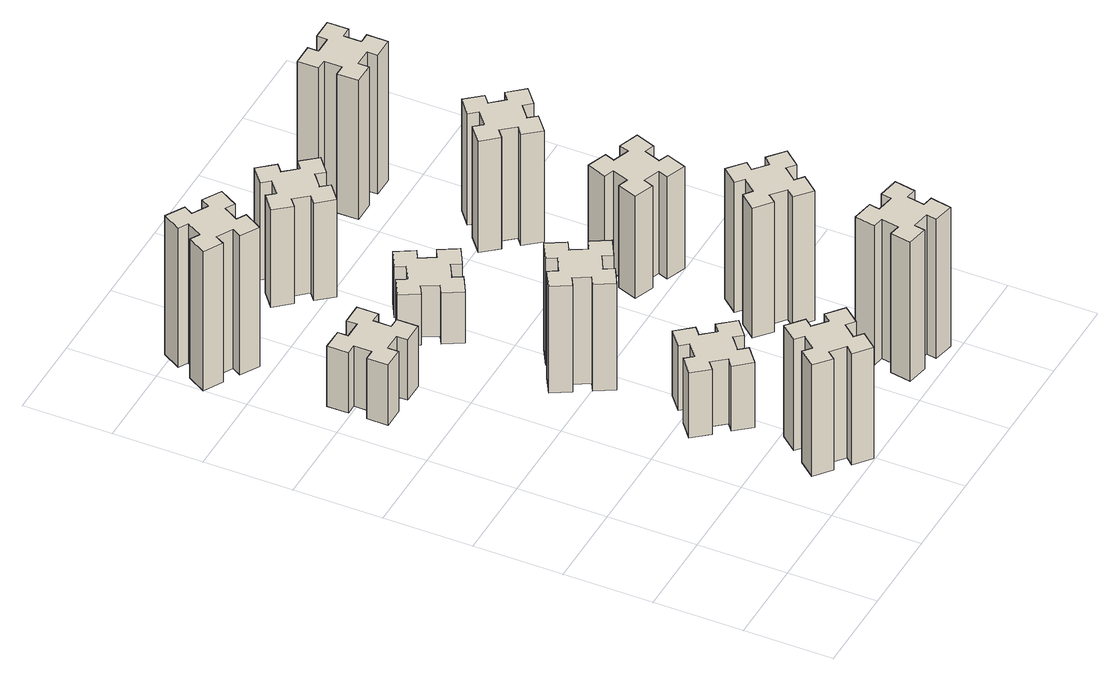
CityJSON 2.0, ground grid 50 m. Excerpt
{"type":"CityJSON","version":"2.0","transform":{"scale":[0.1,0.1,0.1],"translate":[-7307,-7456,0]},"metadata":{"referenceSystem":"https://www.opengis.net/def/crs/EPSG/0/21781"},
"CityObjects":{
"building1":{"type":"Building","attributes":{"class":"1000","function":"1000","usage":"1000","yearOfConstruction":2016,"roofType":"1000","measuredHeight":72,"storeysAboveGround":30,"storeysBelowGround":0},"geometry":[{"type":"Solid","lod":"1","boundaries":[[[[0,1,2,3,4,5,6,7,8,9,10,11,12,13,14,15,16,17,18,19]],[[17,16,20,21]],[[16,15,22,20]],[[15,14,23,22]],[[14,13,24,23]],[[13,12,25,24]],[[12,11,26,25]],[[11,10,27,26]],[[10,9,28,27]],[[9,8,29,28]],[[8,7,30,29]],[[7,6,31,30]],[[6,5,32,31]],[[5,4,33,32]],[[4,3,34,33]],[[3,2,35,34]],[[2,1,36,35]],[[1,0,37,36]],[[0,19,38,37]],[[19,18,39,38]],[[18,17,21,39]],[[24,25,26,27,28,29,30,31,32,33,34,35,36,37,38,39,21,20,22,23]]]]}]},
"building2":{"type":"Building","attributes":{"class":"1000","function":"1000","usage":"1000","yearOfConstruction":2016,"roofType":"1000","measuredHeight":39,"storeysAboveGround":30,"storeysBelowGround":0},"geometry":[{"type":"Solid","lod":"1","boundaries":[[[[40,41,42,43,44,45,46,47,48,49,50,51,52,53,54,55,56,57,58,59]],[[57,56,60,61]],[[56,55,62,60]],[[55,54,63,62]],[[54,53,64,63]],[[53,52,65,64]],[[52,51,66,65]],[[51,50,67,66]],[[50,49,68,67]],[[49,48,69,68]],[[48,47,70,69]],[[47,46,71,70]],[[46,45,72,71]],[[45,44,73,72]],[[44,43,74,73]],[[43,42,75,74]],[[42,41,76,75]],[[41,40,77,76]],[[40,59,78,77]],[[59,58,79,78]],[[58,57,61,79]],[[64,65,66,67,68,69,70,71,72,73,74,75,76,77,78,79,61,60,62,63]]]]}]},
"building3":{"type":"Building","attributes":{"class":"1000","function":"1000","usage":"1000","yearOfConstruction":2016,"roofType":"1000","measuredHeight":90,"storeysAboveGround":30,"storeysBelowGround":0},"geometry":[{"type":"Solid","lod":"1","boundaries":[[[[80,81,82,83,84,85,86,87,88,89,90,91,92,93,94,95,96,97,98,99]],[[97,96,100,101]],[[96,95,102,100]],[[95,94,103,102]],[[94,93,104,103]],[[93,92,105,104]],[[92,91,106,105]],[[91,90,107,106]],[[90,89,108,107]],[[89,88,109,108]],[[88,87,110,109]],[[87,86,111,110]],[[86,85,112,111]],[[85,84,113,112]],[[84,83,114,113]],[[83,82,115,114]],[[82,81,116,115]],[[81,80,117,116]],[[80,99,118,117]],[[99,98,119,118]],[[98,97,101,119]],[[104,105,106,107,108,109,110,111,112,113,114,115,116,117,118,119,101,100,102,103]]]]}]},
"building4":{"type":"Building","attributes":{"class":"1000","function":"1000","usage":"1000","yearOfConstruction":2016,"roofType":"1000","measuredHeight":42,"storeysAboveGround":30,"storeysBelowGround":0},"geometry":[{"type":"Solid","lod":"1","boundaries":[[[[120,121,122,123,124,125,126,127,128,129,130,131,132,133,134,135,136,137,138,139]],[[137,136,140,141]],[[136,135,142,140]],[[135,134,143,142]],[[134,133,144,143]],[[133,132,145,144]],[[132,131,146,145]],[[131,130,147,146]],[[130,129,148,147]],[[129,128,149,148]],[[128,127,150,149]],[[127,126,151,150]],[[126,125,152,151]],[[125,124,153,152]],[[124,123,154,153]],[[123,122,155,154]],[[122,121,156,155]],[[121,120,157,156]],[[120,139,158,157]],[[139,138,159,158]],[[138,137,141,159]],[[144,145,146,147,148,149,150,151,152,153,154,155,156,157,158,159,141,140,142,143]]]]}]},
"building5":{"type":"Building","attributes":{"class":"1000","function":"1000","usage":"1000","yearOfConstruction":2016,"roofType":"1000","measuredHeight":69,"storeysAboveGround":30,"storeysBelowGround":0},"geometry":[{"type":"Solid","lod":"1","boundaries":[[[[160,161,162,163,164,165,166,167,168,169,170,171,172,173,174,175,176,177,178,179]],[[177,176,180,181]],[[176,175,182,180]],[[175,174,183,182]],[[174,173,184,183]],[[173,172,185,184]],[[172,171,186,185]],[[171,170,187,186]],[[170,169,188,187]],[[169,168,189,188]],[[168,167,190,189]],[[167,166,191,190]],[[166,165,192,191]],[[165,164,193,192]],[[164,163,194,193]],[[163,162,195,194]],[[162,161,196,195]],[[161,160,197,196]],[[160,179,198,197]],[[179,178,199,198]],[[178,177,181,199]],[[184,185,186,187,188,189,190,191,192,193,194,195,196,197,198,199,181,180,182,183]]]]}]},
"building6":{"type":"Building","attributes":{"class":"1000","function":"1000","usage":"1000","yearOfConstruction":2016,"roofType":"1000","measuredHeight":33,"storeysAboveGround":30,"storeysBelowGround":0},"geometry":[{"type":"Solid","lod":"1","boundaries":[[[[200,201,202,203,204,205,206,207,208,209,210,211,212,213,214,215,216,217,218,219]],[[217,216,220,221]],[[216,215,222,220]],[[215,214,223,222]],[[214,213,224,223]],[[213,212,225,224]],[[212,211,226,225]],[[211,210,227,226]],[[210,209,228,227]],[[209,208,229,228]],[[208,207,230,229]],[[207,206,231,230]],[[206,205,232,231]],[[205,204,233,232]],[[204,203,234,233]],[[203,202,235,234]],[[202,201,236,235]],[[201,200,237,236]],[[200,219,238,237]],[[219,218,239,238]],[[218,217,221,239]],[[224,225,226,227,228,229,230,231,232,233,234,235,236,237,238,239,221,220,222,223]]]]}]},
"building7":{"type":"Building","attributes":{"class":"1000","function":"1000","usage":"1000","yearOfConstruction":2016,"roofType":"1000","measuredHeight":90,"storeysAboveGround":30,"storeysBelowGround":0},"geometry":[{"type":"Solid","lod":"1","boundaries":[[[[240,241,242,243,244,245,246,247,248,249,250,251,252,253,254,255,256,257,258,259]],[[257,256,260,261]],[[256,255,262,260]],[[255,254,263,262]],[[254,253,264,263]],[[253,252,265,264]],[[252,251,266,265]],[[251,250,267,266]],[[250,249,268,267]],[[249,248,269,268]],[[248,247,270,269]],[[247,246,271,270]],[[246,245,272,271]],[[245,244,273,272]],[[244,243,274,273]],[[243,242,275,274]],[[242,241,276,275]],[[241,240,277,276]],[[240,259,278,277]],[[259,258,279,278]],[[258,257,261,279]],[[264,265,266,267,268,269,270,271,272,273,274,275,276,277,278,279,261,260,262,263]]]]}]},
"building8":{"type":"Building","attributes":{"class":"1000","function":"1000","usage":"1000","yearOfConstruction":2016,"roofType":"1000","measuredHeight":63,"storeysAboveGround":30,"storeysBelowGround":0},"geometry":[{"type":"Solid","lod":"1","boundaries":[[[[280,281,282,283,284,285,286,287,288,289,290,291,292,293,294,295,296,297,298,299]],[[297,296,300,301]],[[296,295,302,300]],[[295,294,303,302]],[[294,293,304,303]],[[293,292,305,304]],[[292,291,306,305]],[[291,290,307,306]],[[290,289,308,307]],[[289,288,309,308]],[[288,287,310,309]],[[287,286,311,310]],[[286,285,312,311]],[[285,284,313,312]],[[284,283,314,313]],[[283,282,315,314]],[[282,281,316,315]],[[281,280,317,316]],[[280,299,318,317]],[[299,298,319,318]],[[298,297,301,319]],[[304,305,306,307,308,309,310,311,312,313,314,315,316,317,318,319,301,300,302,303]]]]}]},
"building9":{"type":"Building","attributes":{"class":"1000","function":"1000","usage":"1000","yearOfConstruction":2016,"roofType":"1000","measuredHeight":84,"storeysAboveGround":30,"storeysBelowGround":0},"geometry":[{"type":"Solid","lod":"1","boundaries":[[[[320,321,322,323,324,325,326,327,328,329,330,331,332,333,334,335,336,337,338,339]],[[337,336,340,341]],[[336,335,342,340]],[[335,334,343,342]],[[334,333,344,343]],[[333,332,345,344]],[[332,331,346,345]],[[331,330,347,346]],[[330,329,348,347]],[[329,328,349,348]],[[328,327,350,349]],[[327,326,351,350]],[[326,325,352,351]],[[325,324,353,352]],[[324,323,354,353]],[[323,322,355,354]],[[322,321,356,355]],[[321,320,357,356]],[[320,339,358,357]],[[339,338,359,358]],[[338,337,341,359]],[[344,345,346,347,348,349,350,351,352,353,354,355,356,357,358,359,341,340,342,343]]]]}]},
"building10":{"type":"Building","attributes":{"class":"1000","function":"1000","usage":"1000","yearOfConstruction":2016,"roofType":"1000","measuredHeight":66,"storeysAboveGround":30,"storeysBelowGround":0},"geometry":[{"type":"Solid","lod":"1","boundaries":[[[[360,361,362,363,364,365,366,367,368,369,370,371,372,373,374,375,376,377,378,379]],[[377,376,380,381]],[[376,375,382,380]],[[375,374,383,382]],[[374,373,384,383]],[[373,372,385,384]],[[372,371,386,385]],[[371,370,387,386]],[[370,369,388,387]],[[369,368,389,388]],[[368,367,390,389]],[[367,366,391,390]],[[366,365,392,391]],[[365,364,393,392]],[[364,363,394,393]],[[363,362,395,394]],[[362,361,396,395]],[[361,360,397,396]],[[360,379,398,397]],[[379,378,399,398]],[[378,377,381,399]],[[384,385,386,387,388,389,390,391,392,393,394,395,396,397,398,399,381,380,382,383]]]]}]},
"building11":{"type":"Building","attributes":{"class":"1000","function":"1000","usage":"1000","yearOfConstruction":2016,"roofType":"1000","measuredHeight":72,"storeysAboveGround":30,"storeysBelowGround":0},"geometry":[{"type":"Solid","lod":"1","boundaries":[[[[400,401,402,403,404,405,406,407,408,409,410,411,412,413,414,415,416,417,418,419]],[[417,416,420,421]],[[416,415,422,420]],[[415,414,423,422]],[[414,413,424,423]],[[413,412,425,424]],[[412,411,426,425]],[[411,410,427,426]],[[410,409,428,427]],[[409,408,429,428]],[[408,407,430,429]],[[407,406,431,430]],[[406,405,432,431]],[[405,404,433,432]],[[404,403,434,433]],[[403,402,435,434]],[[402,401,436,435]],[[401,400,437,436]],[[400,419,438,437]],[[419,418,439,438]],[[418,417,421,439]],[[424,425,426,427,428,429,430,431,432,433,434,435,436,437,438,439,421,420,422,423]]]]}]},
"building12":{"type":"Building","attributes":{"class":"1000","function":"1000","usage":"1000","yearOfConstruction":2016,"roofType":"1000","measuredHeight":90,"storeysAboveGround":30,"storeysBelowGround":0},"geometry":[{"type":"Solid","lod":"1","boundaries":[[[[440,441,442,443,444,445,446,447,448,449,450,451,452,453,454,455,456,457,458,459]],[[457,456,460,461]],[[456,455,462,460]],[[455,454,463,462]],[[454,453,464,463]],[[453,452,465,464]],[[452,451,466,465]],[[451,450,467,466]],[[450,449,468,467]],[[449,448,469,468]],[[448,447,470,469]],[[447,446,471,470]],[[446,445,472,471]],[[445,444,473,472]],[[444,443,474,473]],[[443,442,475,474]],[[442,441,476,475]],[[441,440,477,476]],[[440,459,478,477]],[[459,458,479,478]],[[458,457,461,479]],[[464,465,466,467,468,469,470,471,472,473,474,475,476,477,478,479,461,460,462,463]]]]}]}
},
"vertices":[
[866,193,0],[943,129,0],[904,83,0],[996,6,0],[1073,98,0],[1027,136,0],[1092,213,0],[1138,174,0],[1215,266,0],[1123,343,0],[1084,297,0],[1008,362,0],[1046,408,0],[954,485,0],[877,393,0],[923,354,0],[859,278,0],[813,316,0],[736,224,0],[828,147,0],[859,278,720],[813,316,720],[923,354,720],[877,393,720],[954,485,720],[1046,408,720],[1008,362,720],[1084,297,720],[1123,343,720],[1215,266,720],[1138,174,720],[1092,213,720],[1027,136,720],[1073,98,720],[996,6,720],[904,83,720],[943,129,720],[866,193,720],[828,147,720],[736,224,720],
[445,2415,0],[445,2515,0],[505,2515,0],[505,2635,0],[385,2635,0],[385,2575,0],[285,2575,0],[285,2635,0],[165,2635,0],[165,2515,0],[225,2515,0],[225,2415,0],[165,2415,0],[165,2295,0],[285,2295,0],[285,2355,0],[385,2355,0],[385,2295,0],[505,2295,0],[505,2415,0],[385,2355,390],[385,2295,390],[285,2355,390],[285,2295,390],[165,2295,390],[165,2415,390],[225,2415,390],[225,2515,390],[165,2515,390],[165,2635,390],[285,2635,390],[285,2575,390],[385,2575,390],[385,2635,390],[505,2635,390],[505,2515,390],[445,2515,390],[445,2415,390],[505,2415,390],[505,2295,390],
[334,3376,0],[247,3426,0],[277,3478,0],[173,3538,0],[113,3434,0],[165,3404,0],[115,3317,0],[63,3347,0],[3,3243,0],[107,3183,0],[137,3235,0],[224,3185,0],[194,3133,0],[298,3073,0],[358,3177,0],[306,3207,0],[356,3294,0],[408,3264,0],[468,3368,0],[364,3428,0],[356,3294,900],[408,3264,900],[306,3207,900],[358,3177,900],[298,3073,900],[194,3133,900],[224,3185,900],[137,3235,900],[107,3183,900],[3,3243,900],[63,3347,900],[115,3317,900],[165,3404,900],[113,3434,900],[173,3538,900],[277,3478,900],[247,3426,900],[334,3376,900],[364,3428,900],[468,3368,900],
[943,1002,0],[866,937,0],[828,983,0],[736,906,0],[813,814,0],[859,853,0],[923,776,0],[877,738,0],[954,646,0],[1046,723,0],[1008,769,0],[1084,833,0],[1123,787,0],[1215,864,0],[1138,956,0],[1092,918,0],[1027,994,0],[1073,1033,0],[996,1125,0],[904,1048,0],[1027,994,420],[1073,1033,420],[1092,918,420],[1138,956,420],[1215,864,420],[1123,787,420],[1084,833,420],[1008,769,420],[1046,723,420],[954,646,420],[877,738,420],[923,776,420],[859,853,420],[813,814,420],[736,906,420],[828,983,420],[866,937,420],[943,1002,420],[904,1048,420],[996,1125,420],
[855,1614,0],[905,1527,0],[853,1497,0],[913,1393,0],[1017,1453,0],[987,1505,0],[1074,1555,0],[1104,1503,0],[1208,1563,0],[1148,1667,0],[1096,1637,0],[1046,1724,0],[1098,1754,0],[1038,1858,0],[934,1798,0],[964,1746,0],[877,1696,0],[847,1748,0],[743,1688,0],[803,1584,0],[877,1696,690],[847,1748,690],[964,1746,690],[934,1798,690],[1038,1858,690],[1098,1754,690],[1046,1724,690],[1096,1637,690],[1148,1667,690],[1208,1563,690],[1104,1503,690],[1074,1555,690],[987,1505,690],[1017,1453,690],[913,1393,690],[853,1497,690],[905,1527,690],[855,1614,690],[803,1584,690],[743,1688,690],
[855,2454,0],[905,2367,0],[853,2337,0],[913,2233,0],[1017,2293,0],[987,2345,0],[1074,2395,0],[1104,2343,0],[1208,2403,0],[1148,2507,0],[1096,2477,0],[1046,2564,0],[1098,2594,0],[1038,2698,0],[934,2638,0],[964,2586,0],[877,2536,0],[847,2588,0],[743,2528,0],[803,2424,0],[877,2536,330],[847,2588,330],[964,2586,330],[934,2638,330],[1038,2698,330],[1098,2594,330],[1046,2564,330],[1096,2477,330],[1148,2507,330],[1208,2403,330],[1104,2343,330],[1074,2395,330],[987,2345,330],[1017,2293,330],[913,2233,330],[853,2337,330],[905,2367,330],[855,2454,330],[803,2424,330],[743,2528,330],
[1884,345,0],[1785,362,0],[1796,421,0],[1677,442,0],[1657,324,0],[1716,314,0],[1698,215,0],[1639,226,0],[1618,107,0],[1737,87,0],[1747,146,0],[1845,128,0],[1835,69,0],[1953,48,0],[1974,167,0],[1915,177,0],[1932,275,0],[1991,265,0],[2012,383,0],[1894,404,0],[1932,275,900],[1991,265,900],[1915,177,900],[1974,167,900],[1953,48,900],[1835,69,900],[1845,128,900],[1747,146,900],[1737,87,900],[1618,107,900],[1639,226,900],[1698,215,900],[1716,314,900],[1657,324,900],[1677,442,900],[1796,421,900],[1785,362,900],[1884,345,900],[1894,404,900],[2012,383,900],
[1092,3238,0],[1027,3314,0],[1073,3353,0],[996,3445,0],[904,3368,0],[943,3322,0],[866,3257,0],[828,3303,0],[736,3226,0],[813,3134,0],[859,3173,0],[923,3096,0],[877,3058,0],[954,2966,0],[1046,3043,0],[1008,3089,0],[1084,3153,0],[1123,3107,0],[1215,3184,0],[1138,3276,0],[1084,3153,630],[1123,3107,630],[1008,3089,630],[1046,3043,630],[954,2966,630],[877,3058,630],[923,3096,630],[859,3173,630],[813,3134,630],[736,3226,630],[828,3303,630],[866,3257,630],[943,3322,630],[904,3368,630],[996,3445,630],[1073,3353,630],[1027,3314,630],[1092,3238,630],[1138,3276,630],[1215,3184,630],
[1867,876,0],[1932,953,0],[1978,914,0],[2055,1006,0],[1963,1083,0],[1924,1037,0],[1848,1102,0],[1886,1148,0],[1794,1225,0],[1717,1133,0],[1763,1094,0],[1699,1018,0],[1653,1056,0],[1576,964,0],[1668,887,0],[1706,933,0],[1783,869,0],[1744,823,0],[1836,746,0],[1913,838,0],[1783,869,840],[1744,823,840],[1706,933,840],[1668,887,840],[1576,964,840],[1653,1056,840],[1699,1018,840],[1763,1094,840],[1717,1133,840],[1794,1225,840],[1886,1148,840],[1848,1102,840],[1924,1037,840],[1963,1083,840],[2055,1006,840],[1978,914,840],[1932,953,840],[1867,876,840],[1913,838,840],[1836,746,840],
[1900,1812,0],[1806,1846,0],[1827,1902,0],[1714,1943,0],[1673,1830,0],[1729,1810,0],[1695,1716,0],[1639,1737,0],[1597,1624,0],[1710,1583,0],[1731,1639,0],[1825,1605,0],[1804,1549,0],[1917,1507,0],[1958,1620,0],[1902,1641,0],[1936,1735,0],[1992,1714,0],[2033,1827,0],[1920,1868,0],[1936,1735,660],[1992,1714,660],[1902,1641,660],[1958,1620,660],[1917,1507,660],[1804,1549,660],[1825,1605,660],[1731,1639,660],[1710,1583,660],[1597,1624,660],[1639,1737,660],[1695,1716,660],[1729,1810,660],[1673,1830,660],[1714,1943,660],[1827,1902,660],[1806,1846,660],[1900,1812,660],[1920,1868,660],[2033,1827,660],
[1699,2433,0],[1763,2356,0],[1717,2318,0],[1794,2226,0],[1886,2303,0],[1848,2349,0],[1924,2413,0],[1963,2367,0],[2055,2444,0],[1978,2536,0],[1932,2498,0],[1867,2574,0],[1913,2613,0],[1836,2705,0],[1744,2628,0],[1783,2582,0],[1706,2517,0],[1668,2563,0],[1576,2486,0],[1653,2394,0],[1706,2517,720],[1668,2563,720],[1783,2582,720],[1744,2628,720],[1836,2705,720],[1913,2613,720],[1867,2574,720],[1932,2498,720],[1978,2536,720],[2055,2444,720],[1963,2367,720],[1924,2413,720],[1848,2349,720],[1886,2303,720],[1794,2226,720],[1717,2318,720],[1763,2356,720],[1699,2433,720],[1653,2394,720],[1576,2486,720],
[1665,3195,0],[1765,3195,0],[1765,3135,0],[1885,3135,0],[1885,3255,0],[1825,3255,0],[1825,3355,0],[1885,3355,0],[1885,3475,0],[1765,3475,0],[1765,3415,0],[1665,3415,0],[1665,3475,0],[1545,3475,0],[1545,3355,0],[1605,3355,0],[1605,3255,0],[1545,3255,0],[1545,3135,0],[1665,3135,0],[1605,3255,900],[1545,3255,900],[1605,3355,900],[1545,3355,900],[1545,3475,900],[1665,3475,900],[1665,3415,900],[1765,3415,900],[1765,3475,900],[1885,3475,900],[1885,3355,900],[1825,3355,900],[1825,3255,900],[1885,3255,900],[1885,3135,900],[1765,3135,900],[1765,3195,900],[1665,3195,900],[1665,3135,900],[1545,3135,900]
]}
